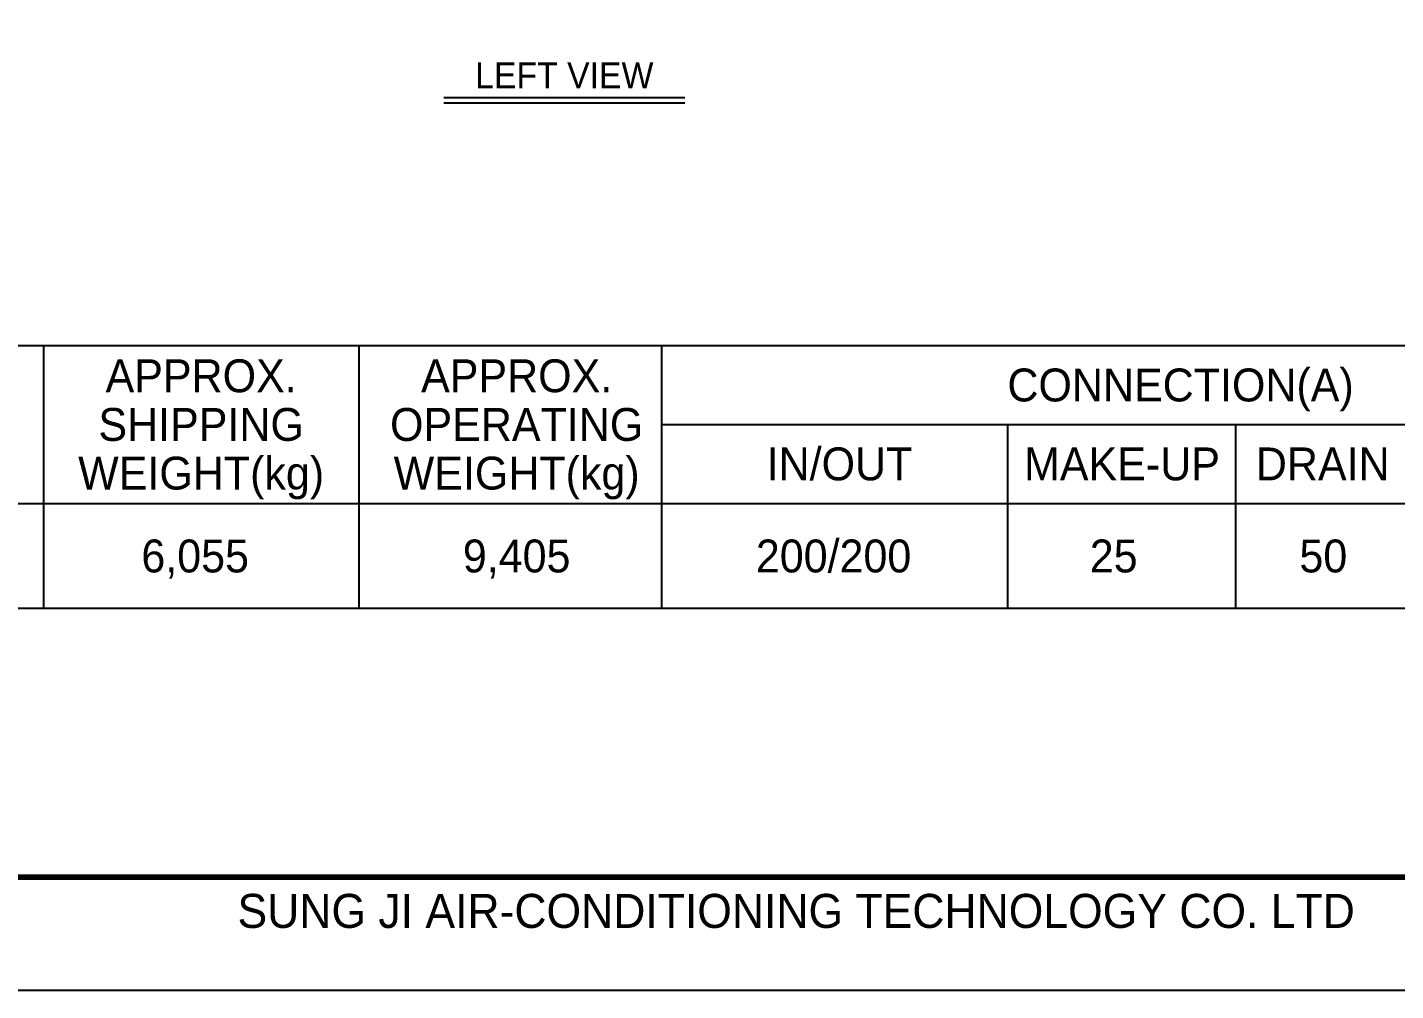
# Model space of a CAD drawing. Header units: millimetres. Extents: x 2113 to 34376, y 2901 to 25715.
# Drawn here: x 12170 to 21441, y 2901 to 9424 of the extents above; entities that cross this region are included whole.
import ezdxf
from ezdxf.enums import TextEntityAlignment as Align

# ---------------------------------------------------------------- set-up
doc = ezdxf.new("R2010")
doc.units = ezdxf.units.MM
for name, color, linetype in [('냉각탑_box', 1, 'Continuous'), ('냉각탑_form', 1, 'Continuous'), ('냉각탑_text', 3, 'Continuous')]:
    doc.layers.add(name, color=color, linetype=linetype)
doc.styles.add('돋움', font='Dotum.ttf')

# ---------------------------------------------------------------- blocks, each defined once
blk = doc.blocks.new('냉각탑form')
at = {"layer": 'Defpoints'}
blk.add_lwpolyline([(0, 297.07), (420.1, 297.07), (420.1, 0), (0, 0)], close=True, dxfattribs=at)
at = {"layer": '냉각탑_form', "const_width": 0.5}
blk.add_lwpolyline([(10, 287.07), (10, 10), (410.1, 10), (410.1, 287.07)], close=True, dxfattribs=at)
at = {"layer": '냉각탑_form', "style": '돋움'}
blk.add_text('SUNG JI AIR-CONDITIONING TECHNOLOGY CO. LTD', height=3.0007, dxfattribs=at).set_placement((149.5, 5.53))

msp = doc.modelspace()

# ---------------------------------------------------------------- linework, layer by layer
at = {"layer": '냉각탑_box'}
for p, q in [((14991.7, 8948.4), (16625.1, 8948.4)), ((14991.7, 8913.4), (16625.1, 8913.4)), ((12278.8, 7269.6), (12278.8, 5488)), ((14416.7, 7269.6), (14416.7, 5488)), ((16467.5, 7269.6), (16467.5, 5488)), ((16467.5, 6735.2), (23413.7, 6735.2)), ((18812.1, 6735.2), (18812.1, 5488)), ((20357, 6735.2), (20357, 5488)), ((4261.7, 6200.7), (23413.7, 6200.7))]:
    msp.add_line(p, q, dxfattribs=at)
msp.add_lwpolyline([(4261.7, 7269.6), (23413.7, 7269.6), (23413.7, 5488), (4261.7, 5488)], close=True, dxfattribs=at)

# ---------------------------------------------------------------- block references
at = {"layer": '냉각탑_form', "xscale": 76.7980057517581, "yscale": 76.7980057517581, "zscale": 76.7980057517581}
msp.add_blockref('냉각탑form', (2113, 2900.6), dxfattribs=at)

# ---------------------------------------------------------------- texts
at = {"layer": '냉각탑_text', "style": '돋움'}
for s, height, p in [('LEFT VIEW', 175, (15808.4, 9100.1)), ('APPROX.', 222.7, (13347.8, 7064.7)), ('APPROX.', 222.7, (15485.7, 7064.7)), ('CONNECTION(A)', 222.698, (19984.2, 7002.4)), ('SHIPPING', 222.7, (13347.8, 6735.2)), ('OPERATING', 222.7, (15485.7, 6735.2)), ('IN/OUT', 222.7, (17673.2, 6467.9)), ('WEIGHT(kg)', 222.7, (13347.8, 6405.6)), ('WEIGHT(kg)', 222.7, (15485.7, 6405.6)), ('MAKE-UP', 222.7, (19587.3, 6467.9)), ('DRAIN', 222.7, (20947.5, 6467.9)), ('6,055 ', 222.7, (13347.8, 5844.4)), ('9,405', 222.7, (15485.7, 5844.4)), ('200/200', 222.7, (17633, 5844.4)), ('25', 222.7, (19530.9, 5844.4)), ('50', 222.7, (20951.4, 5844.4))]:
    msp.add_text(s, height=height, dxfattribs=at).set_placement(p, align=Align.MIDDLE_CENTER)

doc.saveas('drawing.dxf')
